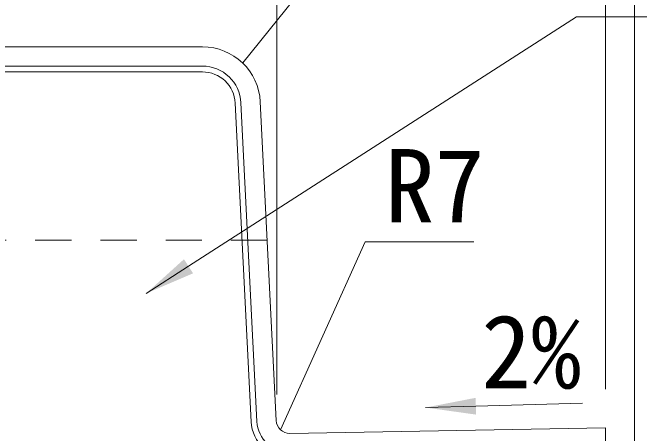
# Model space of a CAD drawing. Units: millimetres, scale not verified. Extents: x 50430 to 75195, y 75514 to 92741.
# Drawn here: x 66125.8 to 66450, y 79521.5 to 79739.2 of the extents above; entities that cross this region are included whole.
import ezdxf
from ezdxf.enums import TextEntityAlignment as Align

# ---------------------------------------------------------------- set-up
doc = ezdxf.new("R2010")
doc.units = ezdxf.units.MM
doc.header["$LTSCALE"] = 25
doc.linetypes.add('USER1', pattern=[1.35, 0.75, -0.6])
for name, color, linetype, lineweight in [('0_2', 7, 'Continuous', 5), ('寸法線', 7, 'Continuous', 9), ('本体', 2, 'Continuous', 9)]:
    doc.layers.add(name, color=color, linetype=linetype, lineweight=lineweight)
doc.styles.add('ＭＳ ゴシック', font='')
doc.styles.get('ＭＳ ゴシック').set_extended_font_data('MS Gothic')

# ---------------------------------------------------------------- blocks, each defined once
blk = doc.blocks.new('filled_arrow')
at = {"color": 0, "linetype": 'Continuous', "lineweight": -2}
blk.add_solid([(7.5, 1.25), (0, 0), (7.5, -1.25)], dxfattribs=at)

msp = doc.modelspace()

# ---------------------------------------------------------------- linework, layer by layer
at = {"layer": '0_2', "color": 4}
for p, q in [((66101.06, 79711.48), (66223.99, 79711.48)), ((66101.06, 79708.48), (66223.99, 79708.48)), ((66249.2, 79527.59), (66240.97, 79692.32)), ((66252.2, 79527.74), (66243.96, 79692.47))]:
    msp.add_line(p, q, dxfattribs=at)
at = {"layer": '0_2', "lineweight": 9}
for points in [[(66244.85, 79713.21), (66307.36, 79790.65), (66390.86, 79790.65)], [(66264.4, 79523.48), (66308.26, 79620.59), (66364.35, 79620.59)]]:
    msp.add_lwpolyline(points, dxfattribs=at)
at = {"layer": '0_2', "color": 4}
for centre, radius, start, end in [((66223.99, 79691.47), 20, 2.8624, 90), ((66223.99, 79691.47), 17, 2.8624, 90), ((66269.18, 79528.59), 20, 182.8629, 270.9953), ((66269.18, 79528.59), 17, 182.8623, 270.9953)]:
    msp.add_arc(centre, radius, start, end, dxfattribs=at)
at = {"layer": '寸法線'}
for p, q in [((66432.52, 79544.48), (66432.52, 79995.71)), ((66432.52, 79544.48), (66432.52, 79995.71)), ((66447.52, 79411.47), (66447.52, 79995.71)), ((66262.52, 79541.59), (66262.52, 79870.28)), ((66262.52, 79541.59), (66262.52, 79870.28)), ((66432.52, 79544.48), (66432.52, 79870.28))]:
    msp.add_line(p, q, dxfattribs=at)
for points in [[(66194.92, 79593.92), (66216.8, 79607.97), (66417.4, 79736.87), (66716.36, 79736.87)], [(66339.39, 79534.93), (66365.39, 79535.63), (66420.61, 79537.12)]]:
    msp.add_lwpolyline(points, dxfattribs=at)
at = {"layer": '本体', "lineweight": 20}
for p, q in [((66101.06, 79721.47), (66223.99, 79721.47)), ((66262.19, 79528.24), (66253.95, 79692.97)), ((66269.3, 79521.59), (66432.52, 79524.48)), ((66432.52, 79391.47), (66432.52, 79524.48))]:
    msp.add_line(p, q, dxfattribs=at)
at = {"layer": '本体', "linetype": 'USER1'}
msp.add_line((66257.52, 79621.48), (66067.52, 79621.48), dxfattribs=at)
at = {"layer": '本体', "lineweight": 20}
for centre, radius, start, end in [((66223.99, 79691.47), 30, 2.8624, 90), ((66269.18, 79528.59), 7, 182.8623, 271.012)]:
    msp.add_arc(centre, radius, start, end, dxfattribs=at)

# ---------------------------------------------------------------- block references
at = {"layer": '0_2', "lineweight": 9, "xscale": 0.2, "yscale": 0.2}
for p, rotation in [((66244.85, 79713.21), 51.1), ((66264.4, 79523.48), 65.7)]:
    msp.add_blockref('filled_arrow', p, dxfattribs=dict(at, rotation=rotation))
at = {"layer": '寸法線', "xscale": 3.47, "yscale": 3.47}
for p, rotation in [((66194.92, 79593.92), 32.7), ((66339.39, 79534.93), 1.5)]:
    msp.add_blockref('filled_arrow', p, dxfattribs=dict(at, rotation=rotation))

# ---------------------------------------------------------------- texts
at = {"layer": '0_2', "style": 'ＭＳ ゴシック'}
msp.add_text('R7', height=37.98, dxfattribs=at).set_placement((66318.26, 79668.59), align=Align.TOP_LEFT)
msp.add_text('2%', height=37.98, dxfattribs=at).set_placement((66394.04, 79563.92), align=Align.MIDDLE_CENTER)

doc.saveas('drawing.dxf')
